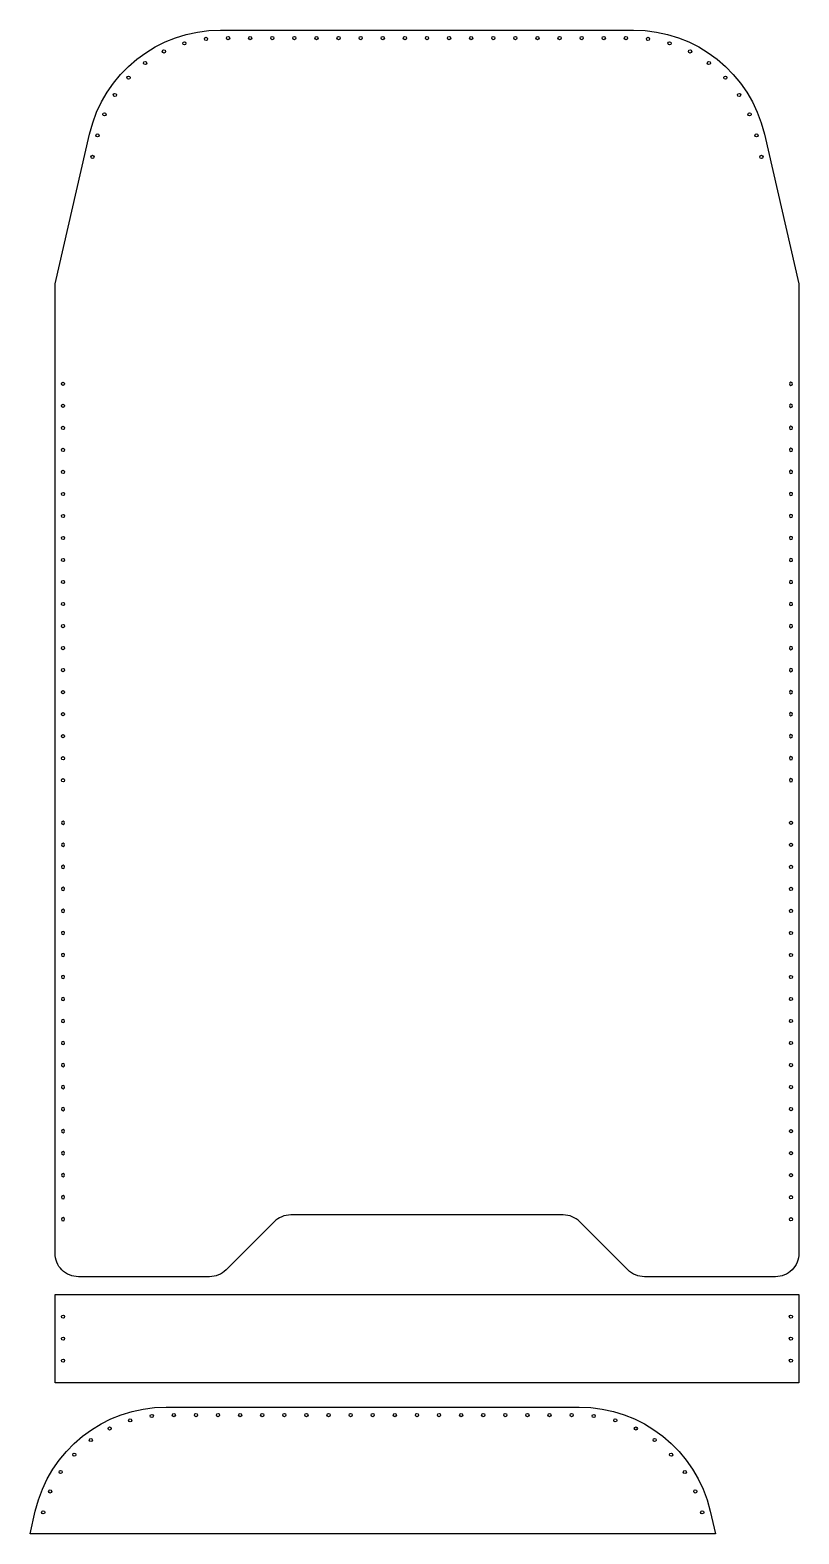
# Model space of a CAD drawing. Header units: millimetres. Extents: x 2375 to 2736, y 1467 to 2173.
import ezdxf

# ---------------------------------------------------------------- set-up
doc = ezdxf.new("R2010")
doc.units = ezdxf.units.MM

# ---------------------------------------------------------------- blocks, each defined once
blk = doc.blocks.new('*U1')
blk.add_circle((0, 0), 0.75)
blk = doc.blocks.new('*U2')
at = {"color": 0, "linetype": 'ByBlock', "lineweight": -2, "transparency": 16777216, "rotation": 90}
for p in [(2390.93, 2006.61), (2390.93, 1996.28), (2390.93, 1985.94), (2390.93, 1975.61), (2390.93, 1965.28), (2390.93, 1954.94), (2390.93, 1944.61), (2390.93, 1934.28), (2390.93, 1923.94), (2390.93, 1913.61), (2390.93, 1903.28), (2390.93, 1892.94), (2390.93, 1882.61), (2390.93, 1872.28), (2390.93, 1861.94), (2390.93, 1851.61), (2390.93, 1841.28), (2390.93, 1830.94), (2390.93, 1820.61)]:
    blk.add_blockref('*U1', p, dxfattribs=at)
blk = doc.blocks.new('*U3')
blk.add_circle((0, 0), 0.75)
blk = doc.blocks.new('*U4')
at = {"color": 0, "linetype": 'ByBlock', "lineweight": -2, "transparency": 16777216, "rotation": 90}
for p in [(2390.93, 2006.61), (2390.93, 1996.28), (2390.93, 1985.94), (2390.93, 1975.61), (2390.93, 1965.28), (2390.93, 1954.94), (2390.93, 1944.61), (2390.93, 1934.28), (2390.93, 1923.94), (2390.93, 1913.61), (2390.93, 1903.28), (2390.93, 1892.94), (2390.93, 1882.61), (2390.93, 1872.28), (2390.93, 1861.94), (2390.93, 1851.61), (2390.93, 1841.28), (2390.93, 1830.94), (2390.93, 1820.61)]:
    blk.add_blockref('*U3', p, dxfattribs=at)
blk = doc.blocks.new('*U13')
blk.add_circle((0, 0), 0.75)
blk = doc.blocks.new('*U14')
at = {"color": 0, "linetype": 'ByBlock', "lineweight": -2, "transparency": 16777216, "rotation": 90}
for p in [(2390.93, 2006.61), (2390.93, 1996.28), (2390.93, 1985.94), (2390.93, 1975.61), (2390.93, 1965.28), (2390.93, 1954.94), (2390.93, 1944.61), (2390.93, 1934.28), (2390.93, 1923.94), (2390.93, 1913.61), (2390.93, 1903.28), (2390.93, 1892.94), (2390.93, 1882.61), (2390.93, 1872.28), (2390.93, 1861.94), (2390.93, 1851.61), (2390.93, 1841.28), (2390.93, 1830.94), (2390.93, 1820.61)]:
    blk.add_blockref('*U13', p, dxfattribs=at)
blk = doc.blocks.new('*U15')
blk.add_circle((0, 0), 0.75)
blk = doc.blocks.new('*U16')
at = {"color": 0, "linetype": 'ByBlock', "lineweight": -2, "transparency": 16777216, "rotation": 90}
for p in [(2390.93, 2006.61), (2390.93, 1996.28), (2390.93, 1985.94), (2390.93, 1975.61), (2390.93, 1965.28), (2390.93, 1954.94), (2390.93, 1944.61), (2390.93, 1934.28), (2390.93, 1923.94), (2390.93, 1913.61), (2390.93, 1903.28), (2390.93, 1892.94), (2390.93, 1882.61), (2390.93, 1872.28), (2390.93, 1861.94), (2390.93, 1851.61), (2390.93, 1841.28), (2390.93, 1830.94), (2390.93, 1820.61)]:
    blk.add_blockref('*U15', p, dxfattribs=at)
blk = doc.blocks.new('*U18')
blk.add_circle((0, 0), 0.75)
blk = doc.blocks.new('*U19')
at = {"color": 0, "linetype": 'ByBlock', "lineweight": -2, "transparency": 16777216}
for p, rotation in [((2447.87, 2166.4), 16.5706593078673), ((2458.02, 2168.47), 6.544441450750766), ((2665.35, 2168.47), 353.4555585492503), ((2675.5, 2166.4), 343.4293406921341), ((2438.24, 2162.59), 26.59687716498377), ((2685.13, 2162.59), 333.403122835018), ((2429.42, 2157.16), 36.62309502210023), ((2693.94, 2157.16), 323.376904977902), ((2421.69, 2150.28), 46.64931287921672), ((2701.68, 2150.28), 313.3506871207858), ((2415.26, 2142.16), 56.67553073633325), ((2708.11, 2142.16), 303.3244692636696), ((2410.35, 2133.05), 66.70174859344972), ((2713.02, 2133.05), 293.2982514065535), ((2407.1, 2123.21), 76.72796645056616), ((2716.27, 2123.21), 283.2720335494373), ((2404.77, 2113.11), 76.99999999999933), ((2718.6, 2113.11), 283.0000000000041)]:
    blk.add_blockref('*U18', p, dxfattribs=dict(at, rotation=rotation))
for p in [(2468.37, 2168.86), (2478.74, 2168.86), (2489.11, 2168.86), (2499.48, 2168.86), (2509.84, 2168.86), (2520.21, 2168.86), (2530.58, 2168.86), (2540.95, 2168.86), (2551.32, 2168.86), (2561.68, 2168.86), (2572.05, 2168.86), (2582.42, 2168.86), (2592.79, 2168.86), (2603.16, 2168.86), (2613.53, 2168.86), (2623.89, 2168.86), (2634.26, 2168.86), (2644.63, 2168.86), (2655, 2168.86)]:
    blk.add_blockref('*U18', p, dxfattribs=at)

msp = doc.modelspace()

# ---------------------------------------------------------------- linework, layer by layer
for points in [[(2403.38, 2123.78, -0.349216), (2464.77, 2172.61), (2658.6, 2172.61, -0.349216), (2719.98, 2123.78), (2736.18, 2053.61), (2736.18, 1598.61, -0.414214), (2725.18, 1587.61), (2663.74, 1587.61, -0.198912), (2655.96, 1590.83), (2633.41, 1613.39, 0.198912), (2625.63, 1616.61), (2497.74, 1616.61, 0.198912), (2489.96, 1613.39), (2467.41, 1590.83, -0.198912), (2459.63, 1587.61), (2398.18, 1587.61, -0.414214), (2387.18, 1598.61), (2387.18, 2053.61)], [(2375.47, 1466.95), (2377.93, 1477.62, -0.349216), (2439.32, 1526.45), (2633.15, 1526.45, -0.349216), (2694.53, 1477.62), (2697, 1466.95)]]:
    msp.add_lwpolyline(points, format="xyb", close=True)
msp.add_lwpolyline([(2736.18, 1537.92), (2387.18, 1537.92), (2387.18, 1579.25), (2736.18, 1579.25)], close=True)
for centre in [(2390.93, 1568.92), (2732.43, 1568.92), (2390.93, 1558.58), (2732.43, 1558.58), (2390.93, 1548.25), (2732.43, 1548.25), (2422.42, 1520.23), (2432.57, 1522.31), (2442.92, 1522.7), (2453.29, 1522.7), (2463.66, 1522.7), (2474.02, 1522.7), (2484.39, 1522.7), (2494.76, 1522.7), (2505.13, 1522.7), (2515.5, 1522.7), (2525.87, 1522.7), (2536.23, 1522.7), (2546.6, 1522.7), (2556.97, 1522.7), (2567.34, 1522.7), (2577.71, 1522.7), (2588.07, 1522.7), (2598.44, 1522.7), (2608.81, 1522.7), (2619.18, 1522.7), (2629.55, 1522.7), (2639.9, 1522.31), (2650.05, 1520.23), (2403.97, 1511), (2412.79, 1516.43), (2659.67, 1516.43), (2668.49, 1511), (2396.23, 1504.12), (2676.23, 1504.12), (2389.81, 1496), (2682.66, 1496), (2384.9, 1486.88), (2687.57, 1486.88), (2381.65, 1477.05), (2690.82, 1477.05)]:
    msp.add_circle(centre, 0.75)

# ---------------------------------------------------------------- block references
for name in ['*U19', '*U2']:
    msp.add_blockref(name, (0, 0))
at = {"xscale": -1}
msp.add_blockref('*U4', (5123.37, 0), dxfattribs=at)
at = {"xscale": -1, "rotation": 180}
msp.add_blockref('*U14', (0, 3621.22), dxfattribs=at)
at = {"rotation": 180}
msp.add_blockref('*U16', (5123.37, 3621.22), dxfattribs=at)

doc.saveas('drawing.dxf')
